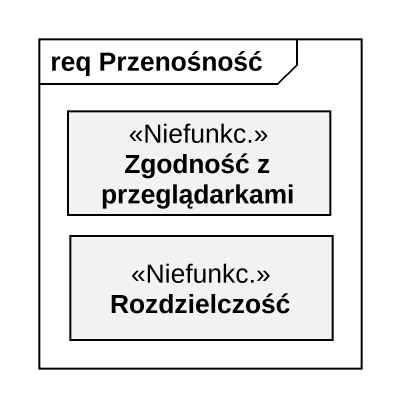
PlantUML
@startuml
mainframe req Przenośność
hide circle
hide empty members
class "Zgodność z przeglądarkami" as Zgodność_z_przeglądarkami <<Niefunkc.>>
class Rozdzielczość <<Niefunkc.>>
@enduml
